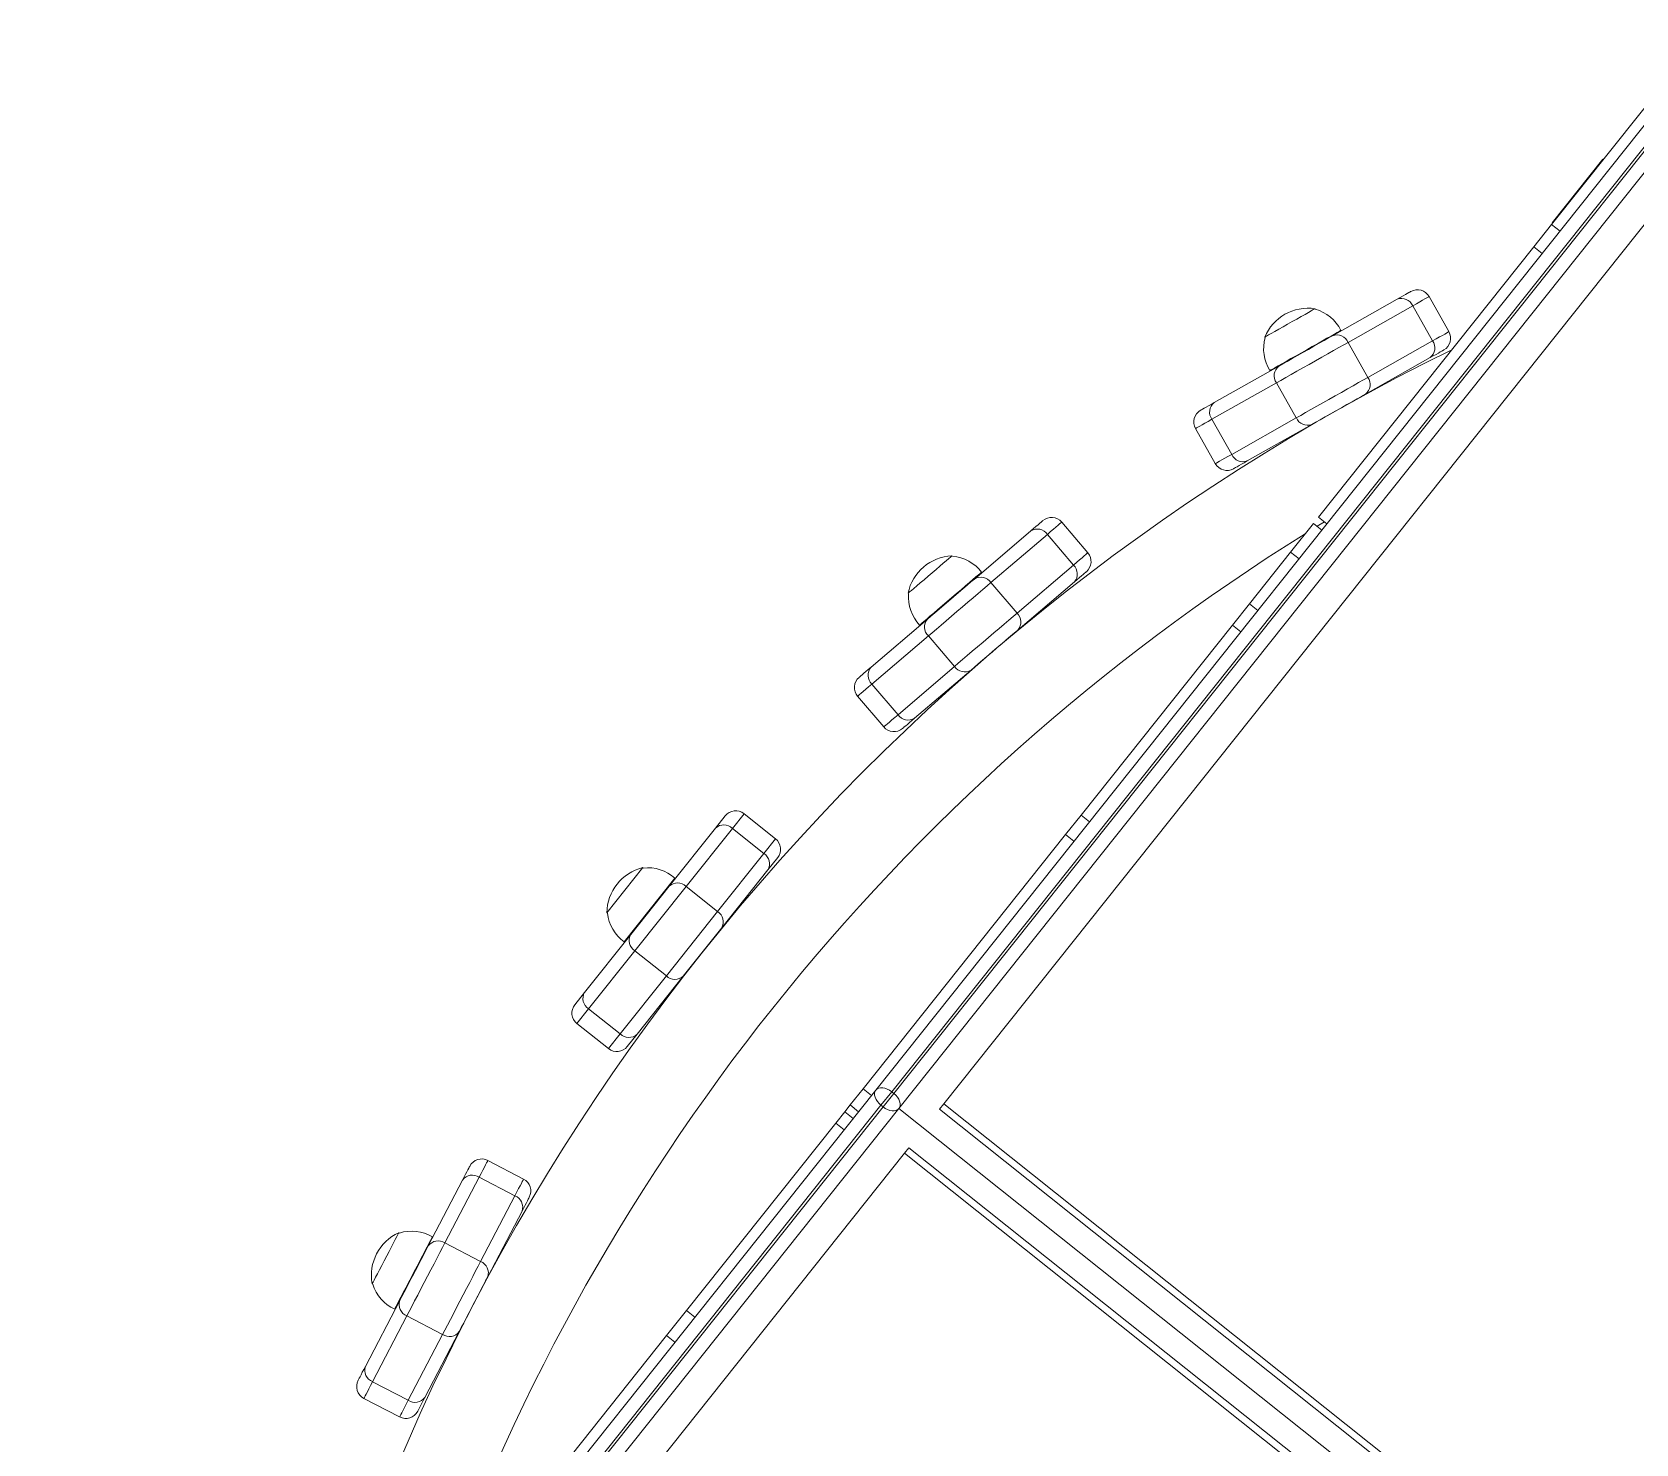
# Model space of a CAD drawing. Header units: millimetres. Extents: x -229914 to 856942, y -268655 to 87212.
# Drawn here: x -141489 to -140891, y 23899 to 24425 of the extents above; entities that cross this region are included whole.
import ezdxf

# ---------------------------------------------------------------- set-up
doc = ezdxf.new("R2010")
doc.units = ezdxf.units.MM

# ---------------------------------------------------------------- blocks, each defined once
blk = doc.blocks.new('Т912NEW')
at = {"color": 7, "linetype": 'Continuous', "lineweight": 15}
for p, q in [((-3095.25, 514.5), (-3095.25, 10.38)), ((-3094.25, 10.38), (-3094.25, 514.5)), ((-3100.25, 7.17), (-3100.25, 511.28)), ((-3089.25, 511.14), (-3089.25, 7.17)), ((-3077.25, 510.46), (-3077.25, 18.93)), ((-3104.25, 416.48), (-3104.25, 498.65)), ((-3104.45, 447.35), (-3104.45, 416.98)), ((-3104.25, 447.34), (-3104.45, 447.34)), ((-3104.45, 417), (-3104.25, 417)), ((-3100.25, 416.48), (-3104.25, 416.48)), ((-3104.25, 405.81), (-3104.25, 416.48)), ((-3100.25, 405.81), (-3104.25, 405.81)), ((-3104.25, 276.98), (-3104.25, 405.81)), ((-3123.19, 366.98), (-3109.28, 361.36)), ((-3142.25, 333.14), (-3131.89, 358.79)), ((-3125.82, 360.47), (-3136.18, 334.82)), ((-3125.82, 360.47), (-3111.91, 354.85)), ((-3122.27, 329.2), (-3111.91, 354.85)), ((-3108.71, 349.43), (-3119.07, 323.78)), ((-3153.44, 336.86), (-3153.65, 336.95)), ((-3140.87, 336.56), (-3141.06, 336.63)), ((-3136.18, 334.82), (-3122.27, 329.2)), ((-3115.88, 331.67), (-3115.66, 331.58)), ((-3161.71, 317.02), (-3161.49, 316.94)), ((-3161.22, 286.19), (-3150.86, 311.84)), ((-3147.66, 306.41), (-3158.02, 280.77)), ((-3152.42, 308.5), (-3152.24, 308.43)), ((-3147.66, 306.41), (-3133.75, 300.79)), ((-3144.11, 275.15), (-3133.75, 300.79)), ((-3127.68, 302.47), (-3138.04, 276.83)), ((-3130.87, 294.58), (-3130.64, 294.49)), ((-3158.02, 280.77), (-3144.11, 275.15)), ((-3100.25, 276.98), (-3104.25, 276.98)), ((-3102.49, 274.02), (-3101.41, 276.98)), ((-3160.65, 274.26), (-3146.74, 268.64)), ((-3100.25, 274.02), (-3104.25, 274.02)), ((-3104.25, 274.02), (-3104.25, 260.33)), ((-3100.25, 260.33), (-3104.25, 260.33)), ((-3104.25, 235.7), (-3104.25, 260.33)), ((-3100.25, 235.7), (-3104.25, 235.7)), ((-3104.25, 235.7), (-3104.25, 225.59)), ((-3100.25, 225.59), (-3104.25, 225.59)), ((-3104.25, 135), (-3104.25, 225.59)), ((-3177.93, 215.91), (-3163.21, 213.04)), ((-3190.19, 179.06), (-3184.91, 206.21)), ((-3179.27, 209.02), (-3184.55, 181.86)), ((-3179.27, 209.02), (-3164.55, 206.15)), ((-3169.83, 179), (-3164.55, 206.15)), ((-3160.37, 201.44), (-3165.65, 174.29)), ((-3201.88, 180.57), (-3202.11, 180.62)), ((-3189.49, 182.67), (-3189.68, 182.71)), ((-3184.55, 181.86), (-3169.83, 179)), ((-3164.03, 182.64), (-3163.79, 182.59)), ((-3206.21, 159.52), (-3205.98, 159.48)), ((-3199.85, 129.35), (-3194.58, 156.5)), ((-3190.4, 151.79), (-3195.68, 124.63)), ((-3195.47, 152.93), (-3195.28, 152.89)), ((-3190.4, 151.79), (-3175.67, 148.92)), ((-3170.03, 151.73), (-3175.31, 124.58)), ((-3180.95, 121.77), (-3175.67, 148.92)), ((-3171.66, 143.38), (-3171.42, 143.33)), ((-3100.25, 135), (-3104.25, 135)), ((-3104.25, 125.71), (-3104.25, 135)), ((-3100.25, 125.71), (-3104.25, 125.71)), ((-3104.25, 4.56), (-3104.25, 125.71)), ((-3195.68, 124.63), (-3180.95, 121.77)), ((-3197.01, 117.74), (-3182.29, 114.88)), ((-3202.85, 57.17), (-3202.85, 50.15)), ((-3202.85, 57.17), (-3187.85, 57.17)), ((-3187.85, 50.15), (-3187.85, 57.17)), ((-3207.85, 46.32), (-3207.85, 52.17)), ((-3202.85, 50.15), (-3202.85, 22.49)), ((-3202.85, 50.15), (-3187.85, 50.15)), ((-3187.85, 22.49), (-3187.85, 50.15)), ((-3182.85, 52.17), (-3182.85, 46.32)), ((-3207.85, 18.66), (-3207.85, 46.32)), ((-3182.85, 46.32), (-3182.85, 18.66)), ((-3182.85, 27.17), (-3182.6, 27.17)), ((-3208.05, 22.35), (-3208.05, -8.02)), ((-3207.85, 22.34), (-3208.05, 22.34)), ((-3207.85, -4.33), (-3207.85, 18.66)), ((-3202.85, 22.49), (-3202.85, -8.16)), ((-3202.85, 22.49), (-3187.85, 22.49)), ((-3187.85, -8.16), (-3187.85, 22.49)), ((-3182.85, 18.66), (-3182.85, -4.33)), ((-3077.25, 18.93), (-2101.25, 18.93)), ((-3077.25, 16.36), (-3077.25, 18.93)), ((-3219.61, 17.91), (-3219.85, 17.92)), ((-3219.85, 17.92), (-3219.85, -3.58)), ((-3077.25, 16.36), (-2101.25, 16.36)), ((-3100.25, -497.62), (-3100.25, 7.17)), ((-3095.25, 10.38), (-3095.25, 3.95)), ((-3095.25, 10.38), (-3094.25, 10.38)), ((-3094.25, 3.95), (-3094.25, 10.38)), ((-3089.25, 7.17), (-2089.25, 7.17)), ((-3089.25, 7.17), (-3089.25, -486.35)), ((-3100.25, 4.56), (-3104.25, 4.56)), ((-3104.25, 4.56), (-3104.25, -3.11)), ((-3095.25, 3.95), (-3094.25, 3.95)), ((-3095.25, 3.95), (-3095.25, -500.84)), ((-3094.25, -500.84), (-3094.25, 3.95)), ((-3219.85, -3.58), (-3219.61, -3.58)), ((-3207.85, -31.99), (-3207.85, -4.33)), ((-3182.85, -4.33), (-3182.85, -31.99)), ((-3100.25, -3.11), (-3104.25, -3.11)), ((-3104.25, -6.41), (-3104.25, -3.11)), ((-2101.25, -2.03), (-3077.25, -2.03)), ((-3077.25, -2.03), (-3077.25, -4.6)), ((-3077.25, -4.6), (-3077.25, -492.85)), ((-2101.25, -4.6), (-3077.25, -4.6)), ((-3208.05, -8), (-3207.85, -8)), ((-3202.85, -8.16), (-3187.85, -8.16)), ((-3202.85, -8.16), (-3202.85, -35.82)), ((-3187.85, -35.82), (-3187.85, -8.16)), ((-3100.25, -6.41), (-3104.25, -6.41)), ((-3104.25, -6.41), (-3104.25, -11.76)), ((-3100.25, -11.76), (-3104.25, -11.76)), ((-3104.25, -101.05), (-3104.25, -11.76)), ((-3182.85, -12.83), (-3182.6, -12.83)), ((-3207.85, -37.83), (-3207.85, -31.99)), ((-3202.85, -35.82), (-3187.85, -35.82)), ((-3202.85, -35.82), (-3202.85, -42.83)), ((-3187.85, -42.83), (-3187.85, -35.82)), ((-3182.85, -31.99), (-3182.85, -37.83)), ((-3202.85, -42.83), (-3187.85, -42.83)), ((-3197.01, -103.41), (-3182.29, -100.55)), ((-3100.25, -101.05), (-3104.25, -101.05)), ((-3104.25, -101.05), (-3104.25, -113)), ((-3195.68, -110.3), (-3180.95, -107.44)), ((-3175.67, -134.59), (-3180.95, -107.44)), ((-3195.68, -110.3), (-3190.4, -137.45)), ((-3175.31, -110.25), (-3170.03, -137.4)), ((-3100.25, -113), (-3104.25, -113)), ((-3104.25, -231.49), (-3104.25, -113)), ((-3194.58, -142.17), (-3199.85, -115.02)), ((-3171.66, -129.05), (-3171.42, -129)), ((-3190.4, -137.45), (-3175.67, -134.59)), ((-3195.28, -138.56), (-3195.47, -138.59)), ((-3205.98, -145.15), (-3206.21, -145.19)), ((-3165.65, -159.96), (-3160.37, -187.11)), ((-3202.11, -166.29), (-3201.88, -166.24)), ((-3184.91, -191.88), (-3190.19, -164.73)), ((-3184.55, -167.53), (-3169.83, -164.67)), ((-3164.55, -191.82), (-3169.83, -164.67)), ((-3189.68, -168.38), (-3189.49, -168.34)), ((-3184.55, -167.53), (-3179.27, -194.69)), ((-3164.03, -168.31), (-3163.79, -168.26)), ((-3179.27, -194.69), (-3164.55, -191.82)), ((-3177.93, -201.58), (-3163.21, -198.71))]:
    blk.add_line(p, q, dxfattribs=at)
at = {"color": 8, "linetype": 'Continuous', "lineweight": 15}
for p, q in [((-3117.38, 327.96), (-3117.24, 327.9)), ((-3129.37, 298.29), (-3129.22, 298.23)), ((-3165.93, 172.83), (-3165.87, 172.81)), ((-3169.75, 153.19), (-3169.69, 153.18)), ((-3182.85, 23.17), (-3182.69, 23.17)), ((-3182.85, -8.83), (-3182.69, -8.83)), ((-3170.9, -132.97), (-3170.74, -132.94)), ((-3164.79, -164.38), (-3164.64, -164.35))]:
    blk.add_line(p, q, dxfattribs=at)
at = {"color": 7, "linetype": 'Continuous', "lineweight": 15, "flags": 128}
for points in [[(-3123.19, 366.98), (-3123.23, 366.87), (-3123.36, 366.55), (-3123.57, 366.03), (-3123.87, 365.3), (-3124.24, 364.37), (-3124.69, 363.25), (-3125.22, 361.95), (-3125.82, 360.47)], [(-3131.89, 358.79), (-3131.39, 360.02), (-3130.95, 361.11), (-3130.58, 362.04), (-3130.26, 362.82), (-3130.02, 363.42), (-3129.84, 363.86), (-3129.73, 364.13), (-3129.7, 364.21)], [(-3111.91, 354.85), (-3111.31, 356.33), (-3110.79, 357.63), (-3110.33, 358.75), (-3109.96, 359.68), (-3109.66, 360.41), (-3109.45, 360.94), (-3109.32, 361.25), (-3109.28, 361.36)], [(-3106.52, 354.85), (-3106.55, 354.76), (-3106.66, 354.5), (-3106.84, 354.06), (-3107.08, 353.45), (-3107.4, 352.68), (-3107.77, 351.74), (-3108.21, 350.66), (-3108.71, 349.43)], [(-3153.65, 336.95), (-3153.72, 336.78), (-3153.93, 336.28), (-3154.26, 335.46), (-3154.71, 334.35), (-3155.25, 332.99), (-3155.89, 331.43), (-3156.58, 329.71), (-3157.31, 327.91), (-3158.05, 326.07), (-3158.78, 324.26), (-3159.48, 322.54), (-3160.11, 320.98), (-3160.66, 319.62), (-3161.11, 318.51), (-3161.44, 317.69), (-3161.64, 317.19), (-3161.71, 317.02)], [(-3141.05, 336.65), (-3141.12, 336.48), (-3141.32, 335.99), (-3141.64, 335.18), (-3142.09, 334.08), (-3142.64, 332.71), (-3143.29, 331.1), (-3144.02, 329.29), (-3144.82, 327.32), (-3145.66, 325.25), (-3146.52, 323.1), (-3147.39, 320.95), (-3148.25, 318.83), (-3149.07, 316.81), (-3149.83, 314.91), (-3150.53, 313.2), (-3151.13, 311.7), (-3151.63, 310.46), (-3152.02, 309.51), (-3152.28, 308.86), (-3152.41, 308.53), (-3152.43, 308.49)], [(-3136.18, 334.82), (-3136.88, 333.1), (-3137.66, 331.15), (-3138.53, 329.01), (-3139.45, 326.73), (-3140.42, 324.33), (-3141.42, 321.86), (-3142.42, 319.37), (-3143.42, 316.91), (-3144.39, 314.51), (-3145.31, 312.22), (-3146.17, 310.08), (-3146.96, 308.14), (-3147.66, 306.41)], [(-3150.86, 311.84), (-3150.23, 313.38), (-3149.52, 315.16), (-3148.73, 317.12), (-3147.88, 319.21), (-3147, 321.39), (-3146.11, 323.59), (-3145.23, 325.77), (-3144.38, 327.86), (-3143.59, 329.82), (-3142.88, 331.6), (-3142.25, 333.14)], [(-3133.75, 300.79), (-3133.05, 302.52), (-3132.27, 304.46), (-3131.4, 306.6), (-3130.48, 308.89), (-3129.51, 311.29), (-3128.51, 313.75), (-3127.51, 316.24), (-3126.51, 318.71), (-3125.54, 321.11), (-3124.62, 323.39), (-3123.76, 325.53), (-3122.97, 327.48), (-3122.27, 329.2)], [(-3119.07, 323.78), (-3119.7, 322.23), (-3120.41, 320.46), (-3121.2, 318.5), (-3122.05, 316.4), (-3122.93, 314.23), (-3123.82, 312.02), (-3124.7, 309.85), (-3125.55, 307.75), (-3126.34, 305.79), (-3127.06, 304.02), (-3127.68, 302.47)], [(-3163.41, 280.77), (-3163.38, 280.86), (-3163.27, 281.12), (-3163.09, 281.56), (-3162.85, 282.17), (-3162.53, 282.94), (-3162.16, 283.87), (-3161.72, 284.96), (-3161.22, 286.19)], [(-3158.02, 280.77), (-3158.62, 279.29), (-3159.14, 277.98), (-3159.6, 276.86), (-3159.97, 275.94), (-3160.27, 275.21), (-3160.48, 274.68), (-3160.61, 274.36), (-3160.65, 274.26)], [(-3146.74, 268.64), (-3146.7, 268.75), (-3146.57, 269.06), (-3146.36, 269.59), (-3146.06, 270.32), (-3145.69, 271.25), (-3145.24, 272.37), (-3144.71, 273.67), (-3144.11, 275.15)], [(-3138.04, 276.83), (-3138.54, 275.59), (-3138.98, 274.51), (-3139.36, 273.57), (-3139.67, 272.8), (-3139.91, 272.19), (-3140.09, 271.75), (-3140.2, 271.49), (-3140.23, 271.4)], [(-3177.93, 215.91), (-3177.96, 215.79), (-3178.02, 215.46), (-3178.13, 214.9), (-3178.28, 214.13), (-3178.47, 213.15), (-3178.7, 211.96), (-3178.97, 210.58), (-3179.27, 209.02)], [(-3184.91, 206.21), (-3184.66, 207.51), (-3184.44, 208.66), (-3184.24, 209.65), (-3184.08, 210.47), (-3183.96, 211.12), (-3183.87, 211.58), (-3183.81, 211.86), (-3183.8, 211.95)], [(-3164.55, 206.15), (-3164.24, 207.72), (-3163.98, 209.1), (-3163.75, 210.29), (-3163.55, 211.27), (-3163.4, 212.04), (-3163.3, 212.6), (-3163.23, 212.93), (-3163.21, 213.04)], [(-3159.26, 207.18), (-3159.27, 207.09), (-3159.33, 206.81), (-3159.42, 206.35), (-3159.54, 205.7), (-3159.7, 204.88), (-3159.89, 203.89), (-3160.12, 202.74), (-3160.37, 201.44)], [(-3202.11, 180.62), (-3202.15, 180.44), (-3202.25, 179.91), (-3202.42, 179.04), (-3202.65, 177.87), (-3202.93, 176.43), (-3203.25, 174.77), (-3203.6, 172.96), (-3203.97, 171.04), (-3204.35, 169.1), (-3204.72, 167.18), (-3205.08, 165.37), (-3205.4, 163.71), (-3205.68, 162.27), (-3205.91, 161.1), (-3206.07, 160.23), (-3206.18, 159.7), (-3206.21, 159.52)], [(-3189.68, 182.72), (-3189.72, 182.55), (-3189.82, 182.03), (-3189.98, 181.18), (-3190.21, 180.01), (-3190.49, 178.56), (-3190.82, 176.85), (-3191.19, 174.94), (-3191.6, 172.86), (-3192.03, 170.66), (-3192.47, 168.39), (-3192.91, 166.11), (-3193.35, 163.87), (-3193.76, 161.72), (-3194.15, 159.71), (-3194.51, 157.9), (-3194.81, 156.32), (-3195.07, 155), (-3195.27, 153.99), (-3195.4, 153.3), (-3195.47, 152.95), (-3195.48, 152.91)], [(-3184.55, 181.86), (-3184.91, 180.04), (-3185.31, 177.98), (-3185.75, 175.71), (-3186.22, 173.29), (-3186.71, 170.75), (-3187.22, 168.14), (-3187.73, 165.51), (-3188.24, 162.9), (-3188.73, 160.36), (-3189.2, 157.94), (-3189.64, 155.67), (-3190.04, 153.61), (-3190.4, 151.79)], [(-3194.58, 156.5), (-3194.26, 158.14), (-3193.89, 160.02), (-3193.49, 162.09), (-3193.06, 164.31), (-3192.61, 166.61), (-3192.16, 168.95), (-3191.71, 171.25), (-3191.28, 173.47), (-3190.87, 175.54), (-3190.51, 177.42), (-3190.19, 179.06)], [(-3175.67, 148.92), (-3175.32, 150.75), (-3174.92, 152.81), (-3174.48, 155.07), (-3174.01, 157.5), (-3173.51, 160.04), (-3173.01, 162.65), (-3172.49, 165.28), (-3171.99, 167.89), (-3171.49, 170.43), (-3171.02, 172.85), (-3170.58, 175.12), (-3170.18, 177.18), (-3169.83, 179)], [(-3165.65, 174.29), (-3165.97, 172.65), (-3166.33, 170.77), (-3166.74, 168.7), (-3167.17, 166.48), (-3167.62, 164.18), (-3168.07, 161.84), (-3168.52, 159.54), (-3168.95, 157.32), (-3169.35, 155.25), (-3169.72, 153.37), (-3170.03, 151.73)], [(-3200.97, 123.61), (-3200.95, 123.7), (-3200.9, 123.98), (-3200.81, 124.44), (-3200.68, 125.09), (-3200.52, 125.91), (-3200.33, 126.89), (-3200.11, 128.04), (-3199.85, 129.35)], [(-3195.68, 124.63), (-3195.98, 123.07), (-3196.25, 121.69), (-3196.48, 120.5), (-3196.67, 119.52), (-3196.82, 118.75), (-3196.93, 118.19), (-3196.99, 117.86), (-3197.01, 117.74)], [(-3182.29, 114.88), (-3182.27, 114.99), (-3182.2, 115.33), (-3182.1, 115.88), (-3181.95, 116.66), (-3181.75, 117.64), (-3181.52, 118.83), (-3181.26, 120.21), (-3180.95, 121.77)], [(-3175.31, 124.58), (-3175.57, 123.27), (-3175.79, 122.12), (-3175.98, 121.13), (-3176.14, 120.32), (-3176.27, 119.67), (-3176.36, 119.21), (-3176.41, 118.93), (-3176.43, 118.84)], [(-3095.25, 10.38), (-3096.23, 10.32), (-3097.17, 10.13), (-3098.03, 9.84), (-3098.79, 9.44), (-3099.41, 8.95), (-3099.87, 8.4), (-3100.16, 7.79), (-3100.25, 7.17)], [(-3095.25, 3.95), (-3096.23, 4.01), (-3097.17, 4.2), (-3098.03, 4.49), (-3098.79, 4.89), (-3099.41, 5.38), (-3099.87, 5.94), (-3100.16, 6.54), (-3100.25, 7.17)], [(-3089.25, 7.17), (-3089.35, 7.79), (-3089.63, 8.4), (-3090.09, 8.95), (-3090.72, 9.44), (-3091.47, 9.84), (-3092.34, 10.13), (-3093.28, 10.32), (-3094.25, 10.38)], [(-3089.25, 7.17), (-3089.35, 6.54), (-3089.63, 5.94), (-3090.09, 5.38), (-3090.72, 4.89), (-3091.47, 4.49), (-3092.34, 4.2), (-3093.28, 4.01), (-3094.25, 3.95)], [(-3180.95, -107.44), (-3181.26, -105.88), (-3181.52, -104.5), (-3181.75, -103.31), (-3181.95, -102.33), (-3182.1, -101.55), (-3182.2, -101), (-3182.27, -100.66), (-3182.29, -100.55)], [(-3197.01, -103.41), (-3196.99, -103.52), (-3196.93, -103.86), (-3196.82, -104.42), (-3196.67, -105.19), (-3196.48, -106.17), (-3196.25, -107.36), (-3195.98, -108.74), (-3195.68, -110.3)], [(-3176.43, -104.5), (-3176.41, -104.6), (-3176.36, -104.88), (-3176.27, -105.34), (-3176.14, -105.98), (-3175.98, -106.8), (-3175.79, -107.79), (-3175.57, -108.94), (-3175.31, -110.25)], [(-3199.85, -115.02), (-3200.11, -113.71), (-3200.33, -112.56), (-3200.52, -111.57), (-3200.68, -110.75), (-3200.81, -110.11), (-3200.9, -109.65), (-3200.95, -109.37), (-3200.97, -109.27)], [(-3190.4, -137.45), (-3190.04, -139.28), (-3189.64, -141.34), (-3189.2, -143.6), (-3188.73, -146.03), (-3188.24, -148.57), (-3187.73, -151.18), (-3187.22, -153.81), (-3186.71, -156.42), (-3186.22, -158.96), (-3185.75, -161.38), (-3185.31, -163.65), (-3184.91, -165.71), (-3184.55, -167.53)], [(-3169.83, -164.67), (-3170.18, -162.85), (-3170.58, -160.78), (-3171.02, -158.52), (-3171.49, -156.1), (-3171.99, -153.56), (-3172.49, -150.95), (-3173.01, -148.31), (-3173.51, -145.7), (-3174.01, -143.17), (-3174.48, -140.74), (-3174.92, -138.48), (-3175.32, -136.42), (-3175.67, -134.59)], [(-3170.03, -137.4), (-3169.72, -139.04), (-3169.35, -140.91), (-3168.95, -142.99), (-3168.52, -145.21), (-3168.07, -147.51), (-3167.62, -149.84), (-3167.17, -152.15), (-3166.74, -154.37), (-3166.33, -156.44), (-3165.97, -158.32), (-3165.65, -159.96)], [(-3195.48, -138.58), (-3195.44, -138.75), (-3195.34, -139.27), (-3195.18, -140.13), (-3194.95, -141.29), (-3194.67, -142.75), (-3194.34, -144.45), (-3193.96, -146.37), (-3193.56, -148.45), (-3193.13, -150.65), (-3192.69, -152.92), (-3192.25, -155.2), (-3191.81, -157.44), (-3191.39, -159.58), (-3191, -161.59), (-3190.65, -163.4), (-3190.34, -164.99), (-3190.09, -166.3), (-3189.89, -167.31), (-3189.76, -168), (-3189.69, -168.35), (-3189.68, -168.39)], [(-3190.19, -164.73), (-3190.51, -163.09), (-3190.87, -161.21), (-3191.28, -159.14), (-3191.71, -156.92), (-3192.16, -154.61), (-3192.61, -152.28), (-3193.06, -149.98), (-3193.49, -147.76), (-3193.89, -145.68), (-3194.26, -143.81), (-3194.58, -142.17)], [(-3206.21, -145.19), (-3206.18, -145.36), (-3206.07, -145.9), (-3205.91, -146.77), (-3205.68, -147.94), (-3205.4, -149.38), (-3205.08, -151.03), (-3204.72, -152.85), (-3204.35, -154.76), (-3203.97, -156.71), (-3203.6, -158.63), (-3203.25, -160.44), (-3202.93, -162.1), (-3202.65, -163.54), (-3202.42, -164.71), (-3202.25, -165.58), (-3202.15, -166.11), (-3202.11, -166.29)], [(-3160.37, -187.11), (-3160.12, -188.41), (-3159.89, -189.56), (-3159.7, -190.55), (-3159.54, -191.37), (-3159.42, -192.01), (-3159.33, -192.48), (-3159.27, -192.76), (-3159.26, -192.85)], [(-3183.8, -197.62), (-3183.81, -197.53), (-3183.87, -197.25), (-3183.96, -196.78), (-3184.08, -196.14), (-3184.24, -195.32), (-3184.44, -194.33), (-3184.66, -193.18), (-3184.91, -191.88)], [(-3179.27, -194.69), (-3178.97, -196.25), (-3178.7, -197.63), (-3178.47, -198.82), (-3178.28, -199.8), (-3178.13, -200.57), (-3178.02, -201.13), (-3177.96, -201.46), (-3177.93, -201.58)], [(-3163.21, -198.71), (-3163.23, -198.6), (-3163.3, -198.27), (-3163.4, -197.71), (-3163.55, -196.94), (-3163.75, -195.95), (-3163.98, -194.77), (-3164.24, -193.39), (-3164.55, -191.82)]]:
    blk.add_lwpolyline(points, dxfattribs=at)
at = {"color": 7, "linetype": 'Continuous', "lineweight": 15}
for centre, radius, start, end in [((-3125.06, 362.34), 5, 68, 158), ((-3127.98, 356.49), 4.53, 61.46225, 149.44248), ((-3111.15, 356.72), 5, 338, 68), ((-2366.1, 7.17), 816.75, 154.65806, 205.34194), ((-3113.12, 350.48), 4.53, 346.5561, 74.54235), ((-3144.88, 321.81), 17.5, 120.09996, 195.90004), ((-3147.48, 322.86), 15.21, 64.9847, 113.04421), ((-3138.35, 330.84), 4.53, 61.4604, 149.44664), ((-3123.48, 324.83), 4.53, 346.54658, 74.5444), ((-3147.48, 322.87), 15.21, 202.95579, 251.0153), ((-3146.45, 310.78), 4.53, 166.55155, 254.53943), ((-3131.58, 304.78), 4.53, 241.4604, 329.44664), ((-3156.81, 285.14), 4.53, 166.54215, 254.54883), ((-3158.78, 278.89), 5, 158, 248), ((-3141.95, 279.13), 4.53, 241.46225, 329.44248), ((-2366.1, 7.17), 783.25, 160.46274, 199.53726), ((-3144.87, 273.28), 5, 248, 338), ((-3178.89, 211), 5, 79, 169), ((-3180.64, 204.69), 4.53, 72.45646, 160.45056), ((-3164.16, 208.14), 5, 349, 79), ((-3164.9, 201.63), 4.53, 357.55029, 85.53955), ((-3190.61, 167.43), 17.5, 131.09996, 206.90004), ((-3193.36, 167.97), 15.21, 75.9847, 124.04421), ((-3185.92, 177.54), 4.53, 72.4591, 160.44792), ((-3170.18, 174.48), 4.53, 357.55261, 85.53723), ((-3193.36, 167.97), 15.21, 213.95579, 262.0153), ((-3190.05, 156.31), 4.53, 177.55036, 265.54598), ((-3174.31, 153.25), 4.53, 252.45845, 340.44663), ((-3195.32, 129.15), 4.53, 177.55261, 265.53723), ((-3196.06, 122.65), 5, 169, 259), ((-3179.58, 126.09), 4.53, 252.45887, 340.45201), ((-3181.34, 119.79), 5, 259, 349), ((-3202.85, 52.17), 5, 90, 180), ((-3187.85, 52.17), 5, 360, 90), ((-3203.36, 45.64), 4.53, 83.45715, 171.44862), ((-3187.33, 45.64), 4.53, 8.55138, 96.54285), ((-3208.85, 7.16), 15.21, 86.9847, 135.04421), ((-3203.36, 17.98), 4.53, 83.45648, 171.44929), ((-3187.33, 17.98), 4.53, 8.55071, 96.54352), ((-3206.04, 7.17), 17.5, 142.09996, 217.90004), ((-3208.85, 7.17), 15.21, 224.95579, 273.0153), ((-3203.36, -3.65), 4.53, 188.54947, 276.54304), ((-3187.33, -3.65), 4.53, 263.45696, 351.45053), ((-3203.36, -31.31), 4.53, 188.54977, 276.54445), ((-3187.33, -31.31), 4.53, 263.45555, 351.45023), ((-3202.85, -37.83), 5, 180, 270), ((-3187.85, -37.83), 5, 270, 0), ((-3181.34, -105.46), 5, 11, 101), ((-3196.06, -108.32), 5, 101, 191), ((-3179.58, -111.76), 4.53, 19.54935, 107.54171), ((-3195.32, -114.82), 4.53, 94.46121, 182.44895), ((-3190.05, -141.97), 4.53, 94.45558, 182.44808), ((-3174.31, -138.92), 4.53, 19.552, 107.54098), ((-3193.36, -153.64), 15.21, 97.9847, 146.04421), ((-3190.61, -153.1), 17.5, 153.09996, 228.90004), ((-3170.18, -160.15), 4.53, 274.46121, 2.44895), ((-3193.36, -153.64), 15.21, 235.95579, 284.0153), ((-3185.92, -163.21), 4.53, 199.55408, 287.5389), ((-3164.9, -187.3), 4.53, 274.46277, 2.44739), ((-3180.64, -190.36), 4.53, 199.54944, 287.54354), ((-3164.16, -193.8), 5, 281, 11), ((-3178.89, -196.67), 5, 191, 281)]:
    blk.add_arc(centre, radius, start, end, dxfattribs=at)

msp = doc.modelspace()

# ---------------------------------------------------------------- block references
at = {"rotation": 321.4676820499667}
msp.add_blockref('Т912NEW', (-138753.82306, 22094.20638), dxfattribs=at)

doc.saveas('drawing.dxf')
